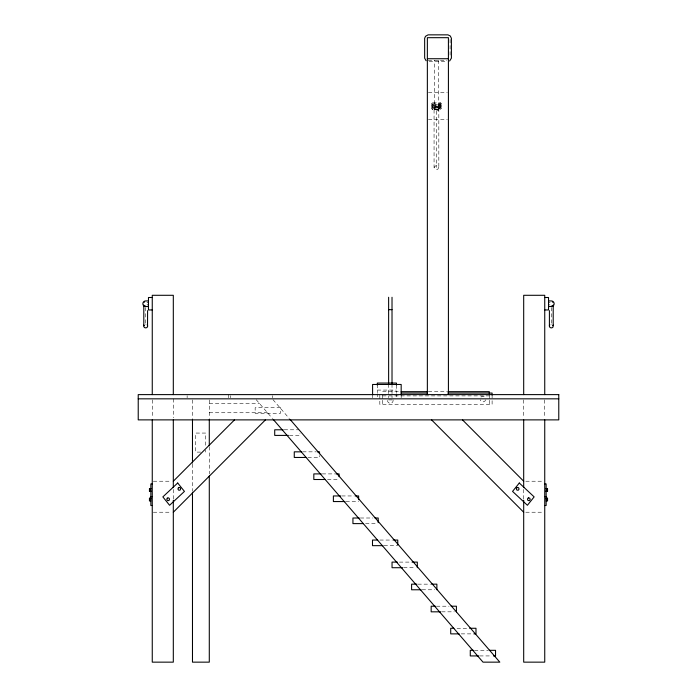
<?xml version="1.0" encoding="UTF-8"?>
<svg xmlns="http://www.w3.org/2000/svg" width="697" height="697" viewBox="0 0 697 697"><rect width="100%" height="100%" fill="white"/><g stroke="black" fill="none" stroke-linecap="round" stroke-linejoin="round"><path stroke-width="0.52" stroke-dasharray="3.48 2.61" d="M434.065 167.437C439.842 160.275 439.842 174.599 434.065 167.437L434.065 108.27C434.423 105.691 440.582 107.155 438.125 109.333C436.052 111.093 431.922 107.756 435.825 107.016M436.444 106.868C438.735 106.371 439.746 109.551 437.063 109.629M432.445 102.842L431.417 103.862L432.445 104.89L440.609 104.89L441.628 103.862L440.609 102.842L432.445 102.842L433.473 103.862L432.445 104.89M440.609 102.842L439.58 103.862L440.609 104.89M432.445 104.376L431.417 105.395L432.445 106.423L440.609 106.423L441.628 105.395L440.609 104.376L432.445 104.376L433.473 105.395L432.445 106.423M440.609 104.376L439.58 105.395L440.609 106.423M432.445 105.909L431.417 106.929L432.445 107.957L440.609 107.957L441.628 106.929L440.609 105.909L432.445 105.909L433.473 106.929L432.445 107.957M440.609 105.909L439.58 106.929L440.609 107.957M432.445 107.443L431.417 108.462L432.445 109.481L440.609 109.481L441.628 108.462L440.609 107.443L432.445 107.443L433.473 108.462L432.445 109.481M440.609 107.443L439.58 108.462L440.609 109.481M550.813 324.358L551.301 324.297M428.228 60.299L446.803 60.299M429.143 61.606L446.908 61.606M428.411 92.396L447.361 92.396M432.445 103.862L440.609 103.862M432.445 105.395L440.609 105.395M432.445 106.929L440.609 106.929M432.445 108.462L440.609 108.462M428.411 119.675L447.361 119.675M377.304 390.076L396.462 390.076M382.627 391.662L400.043 391.662M428.341 391.662L446.847 391.662M382.627 395.879L489.303 395.879M388.63 399.904L392.019 399.904M209.292 403.685L259.659 403.685M209.292 412.746L267.482 412.746M284.184 429.788L298.926 429.788M289.447 435.407L299.971 435.407L299.971 433.534M302.69 451.839L316.377 451.839M200.675 452.109L195.718 452.109L195.718 433.064L205.624 433.064L205.624 445.766M307.952 457.459L319.531 457.459L319.531 455.585M322.241 473.899L334.874 473.899M327.512 479.51L339.09 479.51M153.314 481.226L171.209 481.226M525.791 481.226L543.686 481.226M341.8 495.95L354.433 495.95M346.008 501.561L358.641 501.561M153.314 512.225L171.209 512.225M525.791 512.225L543.686 512.225M360.305 518.002L372.939 518.002M365.568 523.613L377.147 523.613M379.865 540.053L392.489 540.053M384.073 545.664L397.76 545.664M399.416 562.104L410.995 562.104M403.624 567.715L415.212 567.715M417.921 584.156L430.554 584.156M422.129 589.775L434.762 589.775M436.427 606.207L449.06 606.207M441.689 611.827L454.322 611.827M457.032 628.267L468.611 628.267M461.248 633.878L472.827 633.878M474.483 650.318L488.17 650.318M479.745 655.929L491.324 655.929M436.444 109.743L434.762 109.263L434.065 108.27M145.699 324.297L146.187 324.358M272.989 399.651L289.342 418.575M256.165 399.651L272.527 418.575M551.301 307.516L551.301 325.569M544.74 399.886L544.74 417.782M523.691 399.886L523.691 417.782M523.691 489.416L523.691 499.401M492.108 394.615L492.108 404.391L379.821 404.391L379.821 393.064M489.303 395.129L489.303 399.242M489.303 400.278L489.303 404.391M450.096 39.45L450.096 56.997M438.822 108.27L438.822 167.437M438.43 60.203L438.43 110.605L434.667 110.605L434.667 60.203M436.444 111.084L436.444 167.437M401.176 394.615L401.176 397.778M396.462 385.066L396.462 392.672M396.462 393.7L396.462 396.776M392.019 384.064L392.019 397.726M388.63 384.064L388.63 397.726M382.627 395.129L382.627 399.242M382.627 400.278L382.627 404.391M377.304 384.465L377.304 392.672M377.304 393.7L377.304 396.776M372.59 394.615L372.59 397.778M272.274 395.669L272.274 397.778M230.672 395.669L230.672 397.778M228.738 394.615L228.738 397.778M209.292 399.921L209.292 418.418M209.292 446.707L209.292 473.908M205.624 449.992L205.624 452.109M192.477 399.921L192.477 418.418M192.477 464.115L192.477 491.315M187.136 395.669L187.136 397.778M173.309 398.832L173.309 417.782M173.309 489.416L173.309 499.401M152.26 399.886L152.26 417.782M145.699 307.516L145.699 325.569M393.038 399.756A2.805 2.805 0 0 1 390.329 403.293A2.805 2.805 0 0 1 387.61 399.756M485.67 399.808A2.805 2.805 0 0 1 480.25 399.808M480.974 397.098A2.805 2.805 0 0 1 484.946 397.098M147.337 304.676L147.041 305.068A1.891 1.891 0 0 0 147.337 304.676M549.959 302.393L549.663 302.786A1.891 1.891 0 0 1 549.959 302.393M280.421 407.736L255.154 407.736L255.154 413.356L280.421 413.356L280.421 407.736M549.959 305.068L549.663 304.676A1.891 1.891 0 0 0 549.959 305.068M147.337 302.786L147.041 302.393A1.891 1.891 0 0 1 147.337 302.786"/><path stroke-width="1.05" d="M147.529 325.072C148.792 328.836 142.606 328.836 143.87 325.072L143.87 325.699M553.2 305.059L553.2 325.569C553.827 329.15 548.191 328.409 549.471 325.072L549.471 325.699L549.663 325.246M173.309 481.226L234.506 419.882M173.309 512.225L265.435 419.882M449.609 61.014L451.403 58.147L451.403 38.3L450.279 35.974L447.953 34.85L428.097 34.85L425.51 36.305L424.656 38.291L424.656 58.165L426.111 60.752M427.357 58.731L448.415 58.731M152.26 297.506L148.47 297.506L148.47 309.956L152.26 309.956M544.74 297.506L548.53 297.506L548.53 309.956L544.74 309.956M148.47 300.93L145.664 300.93A2.805 2.805 0 0 0 142.859 303.735A2.805 2.805 0 0 0 145.664 306.541L148.47 306.541M548.53 300.93L551.336 300.93A2.805 2.805 0 0 1 554.141 303.735A2.805 2.805 0 0 1 551.336 306.541L548.53 306.541M388.63 309.668L392.019 309.668M401.132 391.662L427.252 391.662M447.936 391.662L489.303 391.662L489.303 393.77M401.132 393.064L427.322 393.064M447.84 393.064L492.108 393.064L492.108 395.129M138.224 398.832L558.776 398.832M283.13 429.788L274.714 429.788L274.714 435.407L288.392 435.407M301.635 451.839L294.265 451.839L294.265 457.459L305.844 457.459M317.423 451.839L319.531 451.839L319.531 453.712M321.195 473.899L313.824 473.899L313.824 479.51L325.403 479.51M335.928 473.899L339.09 473.899L339.09 476.704M152.26 483.91L150.857 483.91L150.857 505.517L152.26 505.517M544.74 483.91L546.143 483.91L546.143 505.517L544.74 505.517M150.857 488.632L149.454 488.632L149.454 491.42L150.857 491.42M546.143 488.632L547.546 488.632L547.546 491.42L546.143 491.42M149.454 488.815L150.857 488.815M546.143 488.815L547.546 488.815M149.454 490.209L150.857 490.209M546.143 490.209L547.546 490.209M149.454 491.237L150.857 491.237M546.143 491.237L547.546 491.237M340.746 495.95L333.384 495.95L333.384 501.561L344.963 501.561M355.487 495.95L358.641 495.95L358.641 499.688M150.857 496.639L152.26 496.639M544.74 496.639L546.143 496.639M150.857 498.181L149.454 498.181L149.454 500.969L150.857 500.969M546.143 498.181L547.546 498.181L547.546 500.969L546.143 500.969M149.454 498.364L150.857 498.364M546.143 498.364L547.546 498.364M149.454 499.758L150.857 499.758M546.143 499.758L547.546 499.758M359.251 518.002L352.935 518.002L352.935 523.613L363.459 523.613M375.038 518.002L378.201 518.002L378.201 522.68M377.757 540.053L372.494 540.053L372.494 545.664L383.019 545.664M393.544 540.053L397.76 540.053L397.76 544.732M397.316 562.104L392.045 562.104L392.045 567.715L402.578 567.715M412.049 562.104L417.311 562.104L417.311 567.715M416.867 584.156L411.605 584.156L411.605 589.775L421.075 589.775M431.609 584.156L436.871 584.156L436.871 589.775M435.372 606.207L431.164 606.207L431.164 611.827L440.635 611.827M451.159 606.207L456.422 606.207L456.422 611.827M453.878 628.267L450.715 628.267L450.715 633.878L459.14 633.878M469.665 628.267L475.981 628.267L475.981 633.878L473.873 633.878M473.429 650.318L470.275 650.318L470.275 655.929L478.7 655.929M489.224 650.318L495.541 650.318L495.541 655.929L493.432 655.929M462.494 419.882L523.691 481.226M431.565 419.882L523.691 512.225M290.048 419.402L499.827 662.15L483.012 662.15L273.233 419.402M147.337 325.246L147.529 325.699L147.59 310.583M553.2 325.569L553.13 325.072L553.13 325.699M549.41 310.583L549.41 325.569M544.74 394.615L544.74 295.293L523.691 295.293L523.691 394.615M544.74 419.882L544.74 662.15L523.691 662.15L523.691 500.28M523.691 419.882L523.691 487.639M448.415 394.615L448.415 37.682L427.357 37.682L427.357 394.615M401.176 394.729L401.176 384.465L372.59 384.465L372.59 394.729M396.462 385.066L396.462 383.062L377.304 383.062L377.304 385.066M392.019 297.27L392.019 383.594M388.63 297.27L388.63 383.594M209.292 419.507L209.292 445.618M209.292 476.086L209.292 662.15L192.477 662.15L192.477 492.404M192.477 419.507L192.477 463.026M173.309 394.615L173.309 295.293L152.26 295.293L152.26 394.615M173.309 419.882L173.309 487.639M173.309 500.28L173.309 662.15L152.26 662.15L152.26 419.882M143.8 305.059L143.8 325.569M552.364 305.574A2.126 2.126 0 0 1 551.85 305.783M552.364 301.888A2.126 2.126 0 0 1 552.808 302.228M145.15 305.783A2.126 2.126 0 0 1 144.636 305.574M144.192 302.228A2.126 2.126 0 0 1 144.636 301.888M167.254 498.128L166.801 499.557L167.716 500.699L169.092 500.42L169.554 498.982L168.639 497.841L167.254 498.128M178.397 487.717L177.935 489.146L178.859 490.296L180.235 490.008L180.697 488.58L179.774 487.43L178.397 487.717M519.3 483.012L512.556 491.402L527.411 505.281L534.146 496.891L519.3 483.012M517.226 487.43L516.303 488.58L516.765 490.008L518.141 490.296L519.065 489.146L518.603 487.717L517.226 487.43M528.361 497.841L527.446 498.982L527.908 500.42L529.284 500.699L530.199 499.557L529.746 498.128L528.361 497.841M177.7 483.012L162.854 496.891L169.589 505.281L184.444 491.402L177.7 483.012M558.776 394.615L138.224 394.615L138.224 419.882L558.776 419.882L558.776 394.615"/></g></svg>
